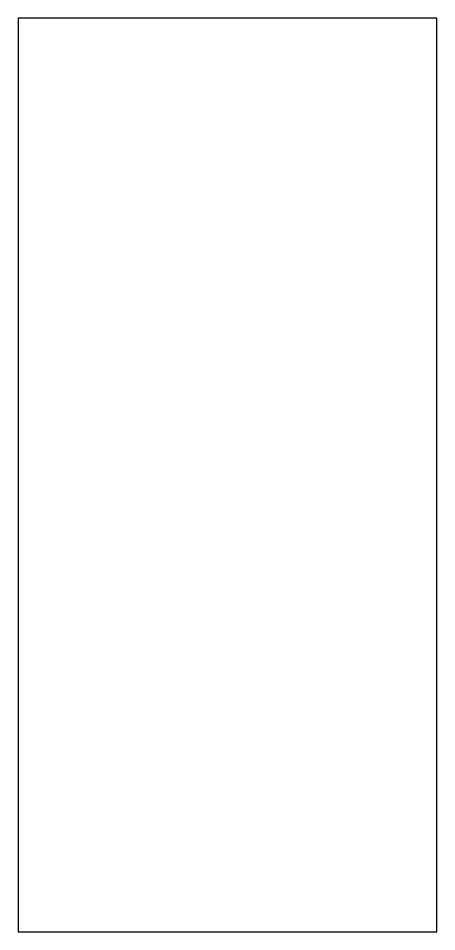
# Model space of a CAD drawing. Extents: x 0 to 2200, y 0 to 4800.
import ezdxf

# ---------------------------------------------------------------- set-up
doc = ezdxf.new("R2010")
doc.units = 0
doc.header["$LTSCALE"] = 1000
doc.header["$MEASUREMENT"] = 0

# ---------------------------------------------------------------- blocks, each defined once
blk = doc.blocks.new('*U2')
blk.add_lwpolyline([(0, 0), (2200, 0), (2200, 4800), (0, 4800)], close=True)

msp = doc.modelspace()

# ---------------------------------------------------------------- block references
msp.add_blockref('*U2', (0, 0))

doc.saveas('drawing.dxf')
